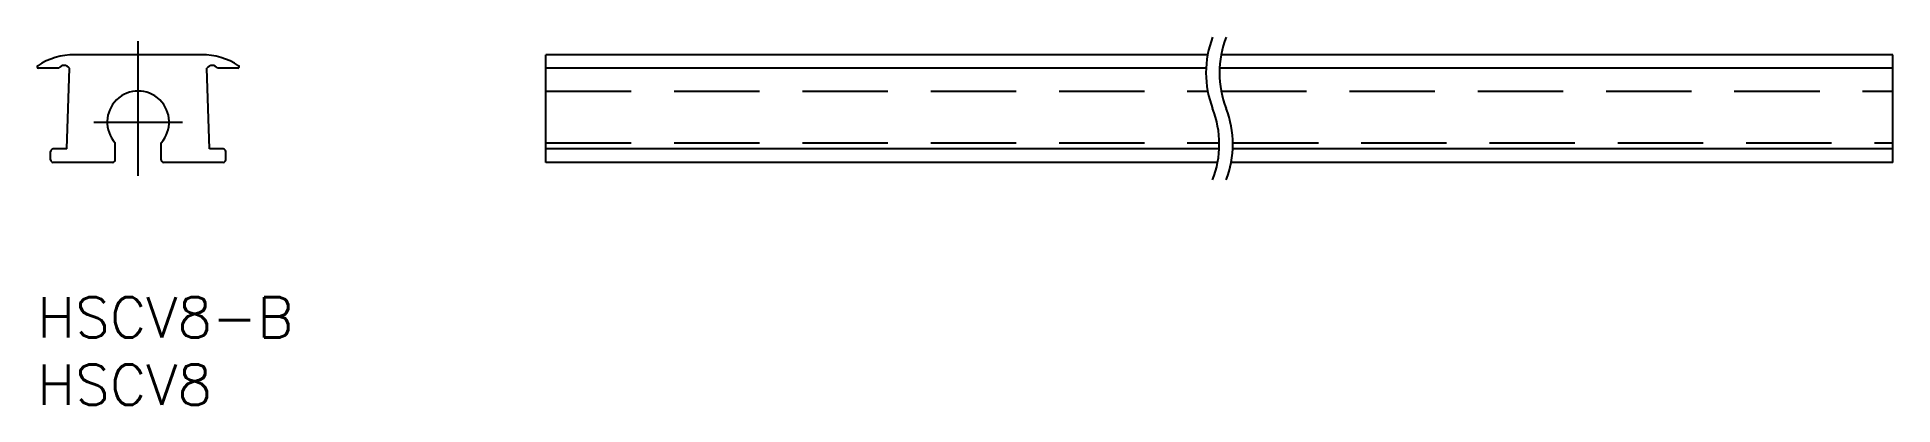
# Model space of a CAD drawing. Extents: x 0 to 138, y -8 to 19.
import ezdxf

# ---------------------------------------------------------------- set-up
doc = ezdxf.new("R2010")
doc.units = 0
doc.header["$LTSCALE"] = 0.5
doc.linetypes.add('CENTER', pattern=[50.8, 31.75, -6.35, 6.35, -6.35])
doc.linetypes.add('DASHED', pattern=[19.05, 12.7, -6.35])
for name, color, linetype in [('MSM_CENTER', 1, 'CENTER'), ('MSM_CONTINUOUS', 7, 'CONTINUOUS'), ('MSM_DASHED', 4, 'DASHED'), ('MSM_NARROW', 5, 'CONTINUOUS'), ('MSM_PART_NUMBER', 7, 'CONTINUOUS')]:
    doc.layers.add(name, color=color, linetype=linetype)
doc.styles.get("Standard").update_dxf_attribs({"font": 'txt.shx', "height": 3, "bigfont": 'bigfont.shx'})

# ---------------------------------------------------------------- blocks, each defined once
blk = doc.blocks.new('*U2')
at = {"layer": 'MSM_PART_NUMBER'}
blk.add_text('HSCV8-B', height=3, dxfattribs=at).set_placement((0, -3))
blk = doc.blocks.new('*U3')
at = {"layer": 'MSM_PART_NUMBER'}
blk.add_text('HSCV8', height=3, dxfattribs=at).set_placement((0, -8))

msp = doc.modelspace()

# ---------------------------------------------------------------- linework, layer by layer
at = {"layer": 'MSM_CENTER'}
for p, q in [((7.5, 9), (7.5, 19)), ((4.2, 13), (10.8, 13))]:
    msp.add_line(p, q, dxfattribs=at)
at = {"layer": 'MSM_CONTINUOUS'}
for p, q in [((12.22, 18), (2.78, 18)), ((37.76, 10), (37.76, 18)), ((86.89, 18), (37.76, 18)), ((137.76, 18), (87.89, 18)), ((137.76, 10), (137.76, 18)), ((1.6, 17), (0.1, 17)), ((2.2, 11), (2.4, 17)), ((12.8, 11), (12.6, 17)), ((14.9, 17), (13.4, 17)), ((86.77, 17), (37.76, 17)), ((137.76, 17), (87.77, 17)), ((5.8, 10.2), (5.8, 11.45)), ((9.2, 10.2), (9.2, 11.45)), ((1, 10.2), (1, 10.8)), ((2.2, 11), (1.2, 11)), ((5.6, 10), (1.2, 10)), ((13.8, 10), (9.4, 10)), ((13.8, 11), (12.8, 11)), ((14, 10.2), (14, 10.8)), ((87.75, 11), (37.76, 11)), ((87.63, 10), (37.76, 10)), ((137.76, 10), (88.63, 10)), ((137.76, 11), (88.75, 11))]:
    msp.add_line(p, q, dxfattribs=at)
for centre, radius, start, end in [((2.78, 13), 5, 90, 123.2031), ((12.22, 13), 5, 56.7969, 90), ((0.1, 17.1), 0.1, 123.2031, 270), ((2, 16.7), 0.5, 36.8699, 143.1301), ((13, 16.7), 0.5, 36.8699, 143.1301), ((14.9, 17.1), 0.1, 270, 56.7969), ((7.5, 13), 2.3, 317.6574, 222.3426), ((1.2, 10.8), 0.2, 90, 180), ((1.2, 10.2), 0.2, 180, 270), ((5.6, 10.2), 0.2, 270, 0), ((9.4, 10.2), 0.2, 180, 270), ((13.8, 10.8), 0.2, 0, 90), ((13.8, 10.2), 0.2, 270, 0)]:
    msp.add_arc(centre, radius, start, end, dxfattribs=at)
at = {"layer": 'MSM_DASHED'}
for p, q in [((37.76, 15.3), (86.89, 15.3)), ((87.89, 15.3), (137.76, 15.3)), ((37.76, 11.45), (87.76, 11.45)), ((88.76, 11.45), (137.76, 11.45))]:
    msp.add_line(p, q, dxfattribs=at)
at = {"layer": 'MSM_NARROW'}
for centre, start, end in [((94.11, 16.65), 158.8241, 201.1759), ((95.11, 16.65), 158.8241, 201.1759), ((80.42, 11.35), 338.8241, 21.1759), ((81.42, 11.35), 338.8241, 21.1759)]:
    msp.add_arc(centre, 7.34, start, end, dxfattribs=at)

# ---------------------------------------------------------------- block references
at = {"layer": 'MSM_CONTINUOUS'}
for name in ['*U2', '*U3']:
    msp.add_blockref(name, (0, 0), dxfattribs=at)

doc.saveas('drawing.dxf')
